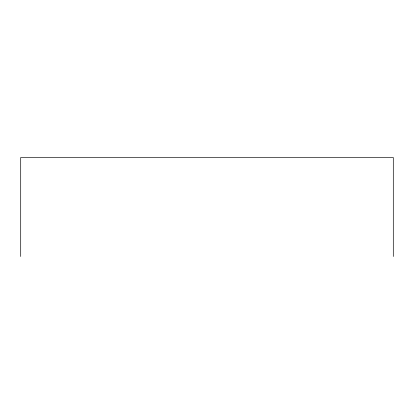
<?xml version="1.0" encoding="UTF-8"?>
<svg xmlns="http://www.w3.org/2000/svg" width="414" height="414" viewBox="0 0 414 414"><rect width="100%" height="100%" fill="white"/><g stroke="black" fill="none" stroke-linecap="round" stroke-linejoin="round"><path stroke-width="0.62" d="M393.3 256.489L393.3 157.511L20.7 157.511L20.7 256.489"/></g></svg>
